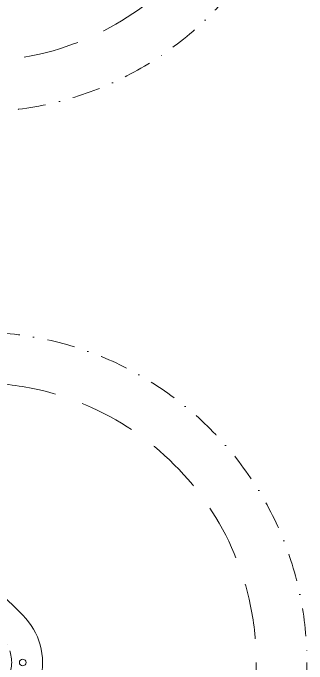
# Model space of a CAD drawing. Header units: millimetres. Extents: x -150 to 550, y -150 to 550.
# Drawn here: x 416.6 to 550, y -0.7 to 294.9 of the extents above; entities that cross this region are included whole.
import ezdxf

# ---------------------------------------------------------------- set-up
doc = ezdxf.new("R2010")
doc.units = ezdxf.units.MM
for name, pattern in [('DASHDOT', [25.4, 12.7, -6.35, 0, -6.35]), ('DASHED2', [9.525, 6.35, -3.175]), ('DASHEDX2', [38.1, 25.4, -12.7])]:
    doc.linetypes.add(name, pattern=pattern)
for name, color, linetype, lineweight in [('BaseLayer', 1, 'CONTINUOUS', 0), ('Components', 8, 'CONTINUOUS', 0), ('MotorBody', 2, 'DASHED2', 0), ('MotorMountingHoles', 1, 'CONTINUOUS', 0), ('PropGuardSpace', 4, 'DASHDOT', 0), ('PropSpace', 4, 'DASHEDX2', 0)]:
    doc.layers.add(name, color=color, linetype=linetype, lineweight=lineweight)

# ---------------------------------------------------------------- blocks, each defined once
blk = doc.blocks.new('Motor')
at = {"layer": 'MotorBody'}
blk.add_circle((0, 0), 16, dxfattribs=at)
at = {"layer": 'MotorMountingHoles'}
for centre in [(-14.85, 14.85), (14.85, 14.85), (-14.85, -14.85), (14.85, -14.85)]:
    blk.add_circle(centre, 1.5, dxfattribs=at)

msp = doc.modelspace()

# ---------------------------------------------------------------- linework, layer by layer
at = {"layer": 'BaseLayer'}
msp.add_line((421.03, 21.4), (335.89, 105.07), dxfattribs=at)
msp.add_arc((400, 0), 30, 224.5032, 45.4968, dxfattribs=at)
at = {"layer": 'PropGuardSpace'}
for centre in [(400, 400), (400, 0)]:
    msp.add_circle(centre, 150, dxfattribs=at)
at = {"layer": 'PropSpace'}
for centre in [(400, 400), (400, 0)]:
    msp.add_circle(centre, 127, dxfattribs=at)

# ---------------------------------------------------------------- block references
at = {"layer": 'Components', "rotation": 45}
msp.add_blockref('Motor', (400, 0), dxfattribs=at)

doc.saveas('drawing.dxf')
